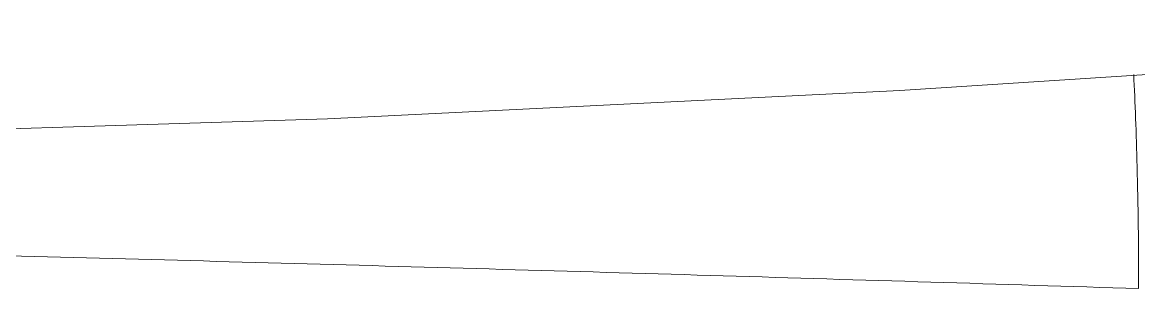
# Model space of a CAD drawing. Header units: millimetres. Extents: x 1680 to 166026, y 35966 to 91121.
# Drawn here: x 99483.4 to 99585, y 53014.3 to 53038.6 of the extents above; entities that cross this region are included whole.
import ezdxf

# ---------------------------------------------------------------- set-up
doc = ezdxf.new("R2010")
doc.units = ezdxf.units.MM
doc.layers.add('G-IMPT', color=8, linetype='Continuous', lineweight=18)
doc.layers.add('I-Furn', color=252, linetype='Continuous', lineweight=13)

# ---------------------------------------------------------------- blocks, each defined once
blk = doc.blocks.new('Furniture_Sofas-Armchairs_Icons-of-Denmark_ EC1-Sofa_Configuration7 - Default-V17-mebel yerləşmə planı')
at = {"layer": 'G-IMPT', "flags": 128}
for points in [[(-1308.53, -1.5), (-1309.11, 50.56), (-1310.76, 102.62), (-1313.33, 154.68), (-1316.69, 206.74), (-1319.54, 243.69)], [(-1319.54, 243.69), (-1316.69, 206.74), (-1313.33, 154.68), (-1310.76, 102.62), (-1309.11, 50.56), (-1308.53, -1.5)]]:
    blk.add_lwpolyline(points, dxfattribs=at)
at = {"layer": 'I-Furn'}
for points, knots in [([(-1295.29, 176.42), (-1299.12, 176.42), (-1306.37, 176.32), (-1312.21, 176.1), (-1314.78, 175.97)], [0.0000003, 0.0000003, 0.0000003, 0.0000003, 0.25, 0.4725993, 0.4725993, 0.4725993, 0.4725993]), ([(-1295.29, 176.42), (-1295.69, 163.82), (-1296.47, 138.6), (-1297.56, 100.77), (-1298.57, 62.93), (-1299.74, 12.46), (-1300.56, -38.01), (-1301.03, -88.5), (-1301.1, -113.74), (-1301.09, -126.37)], [0, 0, 0, 0, 0.125, 0.25, 0.375, 0.5, 0.75, 0.875, 1, 1, 1, 1])]:
    blk.add_open_spline(points, degree=3, knots=knots, dxfattribs=at)

msp = doc.modelspace()

# ---------------------------------------------------------------- block references
at = {"layer": 'I-Furn', "rotation": 269.9999999999999}
msp.add_blockref('Furniture_Sofas-Armchairs_Icons-of-Denmark_ EC1-Sofa_Configuration7 - Default-V17-mebel yerləşmə planı', (99408.55, 51719.06), dxfattribs=at)

doc.saveas('drawing.dxf')
